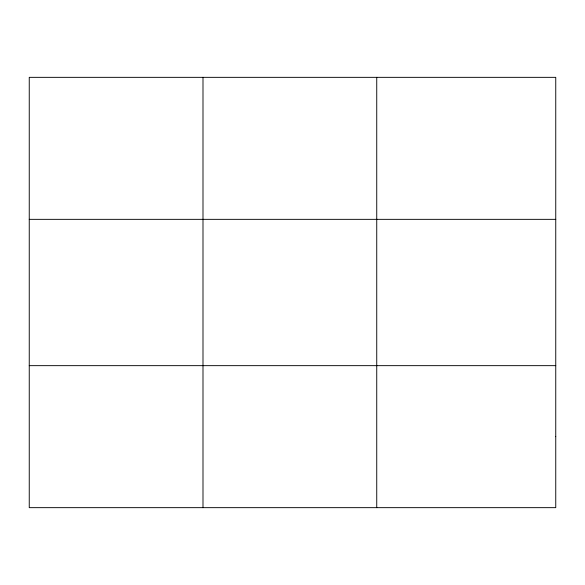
<?xml version="1.0" encoding="UTF-8"?>
<svg xmlns="http://www.w3.org/2000/svg" width="585" height="585" viewBox="0 0 585 585"><rect width="100%" height="100%" fill="white"/><g stroke="black" fill="none" stroke-linecap="round" stroke-linejoin="round"><path stroke-width="0.88" d="M202.995 507.656L202.995 77.344M376.74 507.656L376.74 77.344M29.25 219.346L555.75 219.346M29.25 365.654L555.75 365.654M555.75 436.651L555.75 507.656L29.25 507.656L29.25 77.344L555.75 77.344L555.75 436.651"/></g></svg>
